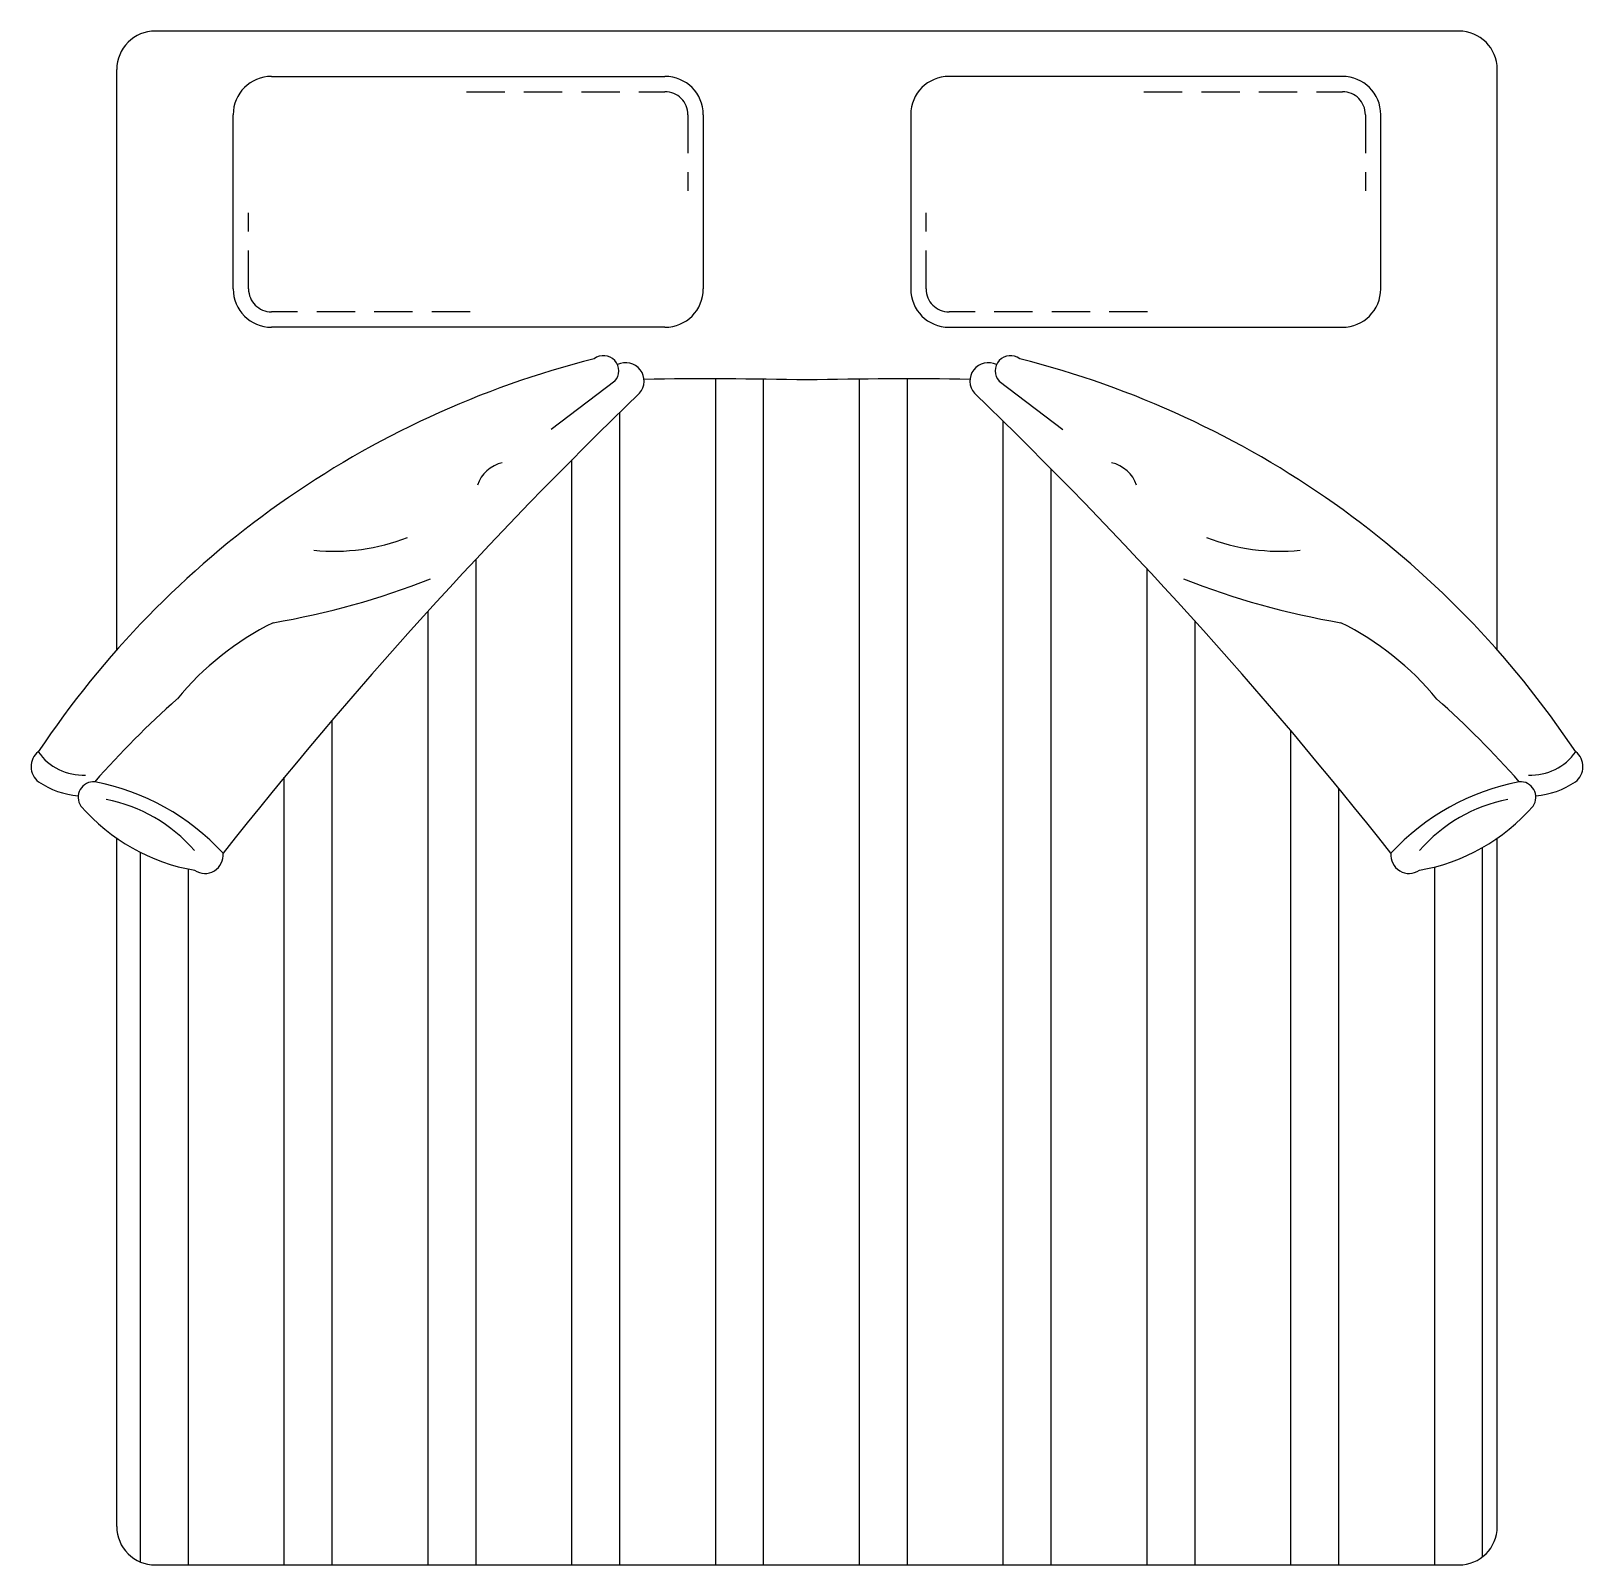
# Model space of a CAD drawing. Extents: x 154 to 357, y -142 to 58.
import ezdxf

# ---------------------------------------------------------------- set-up
doc = ezdxf.new("R2010")
doc.units = 0
doc.header["$LTSCALE"] = 40
doc.header["$MEASUREMENT"] = 0
doc.linetypes.add('HIDDEN2', pattern=[0.1875, 0.125, -0.0625])
doc.layers.get('0').update_dxf_attribs({"color": 1, "linetype": 'CONTINUOUS'})

msp = doc.modelspace()

# ---------------------------------------------------------------- hatches: boundary and pattern name
h = msp.add_hatch()
h.set_pattern_fill('ANSI32', color=256, scale=50, angle=45, style=0)
h.paths.add_polyline_path([(340.67, -142.48, 0.414214), (345.67, -137.48), (345.67, -47.73, -0.108121), (335.51, -51.91, -0.64058), (331.81, -49.67, 0.033714), (277.77, 10.04, -0.247817), (276.91, 12.11, 0.009451), (255.67, 12.02, 0.009451), (234.42, 12.11, -0.247817), (233.56, 10.04, 0.033714), (179.53, -49.67, -0.64058), (175.82, -51.91, -0.108121), (165.67, -47.73), (165.67, -137.48, 0.414214), (170.67, -142.48)])

# ---------------------------------------------------------------- linework, layer by layer
for p, q in [((340.67, 57.52), (170.67, 57.52)), ((165.67, -23.16), (165.67, 52.52)), ((185.85, 51.61), (237.15, 51.61)), ((325.48, 51.61), (274.19, 51.61)), ((345.67, -23.16), (345.67, 52.52)), ((180.85, 23.9), (180.85, 46.61)), ((242.15, 46.61), (242.15, 23.9)), ((269.19, 46.61), (269.19, 23.9)), ((330.48, 23.9), (330.48, 46.61)), ((237.15, 18.9), (185.85, 18.9)), ((274.19, 18.9), (325.48, 18.9)), ((230.61, 11.85), (222.31, 5.57)), ((280.72, 11.85), (289.03, 5.57)), ((165.67, -137.48), (165.67, -47.73)), ((345.67, -137.48), (345.67, -47.73)), ((170.67, -142.48), (340.67, -142.48))]:
    msp.add_line(p, q)
at = {"linetype": 'HIDDEN2'}
for p, q in [((211.25, 49.61), (237.15, 49.61)), ((299.59, 49.61), (325.48, 49.61)), ((240.15, 46.61), (240.15, 36.7)), ((328.48, 46.61), (328.48, 36.7)), ((182.85, 23.9), (182.85, 33.81)), ((271.19, 23.9), (271.19, 33.81)), ((211.75, 20.9), (185.85, 20.9)), ((300.08, 20.9), (274.19, 20.9))]:
    msp.add_line(p, q, dxfattribs=at)
for centre, radius, start, end in [((170.67, 52.52), 5, 89.9998, 180), ((340.67, 52.52), 5, 0, 90), ((185.85, 46.61), 5, 90, 180), ((237.15, 46.61), 5, 0, 90), ((237.15, 46.61), 5, 0, 90), ((274.19, 46.61), 5, 90, 180), ((325.48, 46.61), 5, 0, 90), ((325.48, 46.61), 5, 0, 90), ((325.48, 46.61), 5, 0, 90), ((185.85, 23.9), 5, 180, 270), ((237.15, 23.9), 5, 270, 0), ((274.19, 23.9), 5, 180, 270), ((274.19, 23.9), 5, 180, 270), ((325.48, 23.9), 5, 270, 0), ((258.23, -104.96), 123.53, 104.2065, 146.3235), ((229.13, 13.2), 2, 317.7425, 127.31), ((232.04, 11.89), 2.39, 318.3849, 116.8196), ((279.3, 11.89), 2.39, 63.1804, 221.6151), ((282.2, 13.2), 2, 52.69, 222.2575), ((253.1, -104.96), 123.53, 33.6765, 75.7935), ((242.85, -549.86), 562.03, 88.6933, 90.8593), ((268.49, -549.86), 562.03, 89.1407, 91.3067), ((648.87, -420.06), 597.88, 133.9618, 141.72069), ((-137.53, -420.06), 597.88, 38.27931, 46.0382), ((216.97, -3.17), 4.53, 103.142, 161.0267), ((294.36, -3.17), 4.53, 18.9733, 76.858), ((193.92, 16.24), 26.55, 264.477, 291.3175), ((317.41, 16.24), 26.55, 248.6825, 275.523), ((168.12, 84.4), 105.57, 279.7887, 291.3558), ((343.22, 84.4), 105.57, 248.6442, 260.2113), ((202.86, -53.6), 37.9, 116.3033, 140.7082), ((308.48, -53.6), 37.9, 39.2918, 63.6967), ((255.71, -122.23), 123.84, 131.5801, 138.6126), ((255.62, -122.23), 123.84, 41.3874, 48.4199), ((156.95, -38.4), 2.46, 127.9576, 233.0073), ((161.24, -32.41), 7.08, 214.8733, 272.8385), ((350.09, -32.41), 7.08, 267.1615, 325.1267), ((354.39, -38.4), 2.46, 306.9927, 52.0424), ((161.72, -31.09), 11.18, 236.0147, 264.4599), ((162.67, -42.39), 2.04, 86.1801, 214.2134), ((156.87, -70.69), 30.91, 42.8442, 78.9206), ((354.47, -70.69), 30.91, 101.0794, 137.1558), ((348.67, -42.39), 2.04, 325.7866, 93.8199), ((349.62, -31.09), 11.18, 275.5401, 303.9853), ((180.31, -26.61), 25.69, 221.2192, 259.9484), ((160.36, -62.73), 20.44, 40.9487, 78.9405), ((331.03, -26.61), 25.69, 280.0516, 318.7808), ((350.98, -62.73), 20.44, 101.0595, 139.0513), ((177.16, -49.94), 2.38, 235.835, 6.4063), ((334.18, -49.94), 2.38, 173.5937, 304.165), ((170.67, -137.48), 5, 180, 270.0001), ((340.67, -137.48), 5, 270, 0)]:
    msp.add_arc(centre, radius, start, end)
for centre, start, end in [((237.15, 46.61), 0, 90), ((325.48, 46.61), 0, 90), ((185.85, 23.9), 180, 270), ((274.19, 23.9), 180, 270)]:
    msp.add_arc(centre, 3, start, end, dxfattribs=at)

doc.saveas('drawing.dxf')
